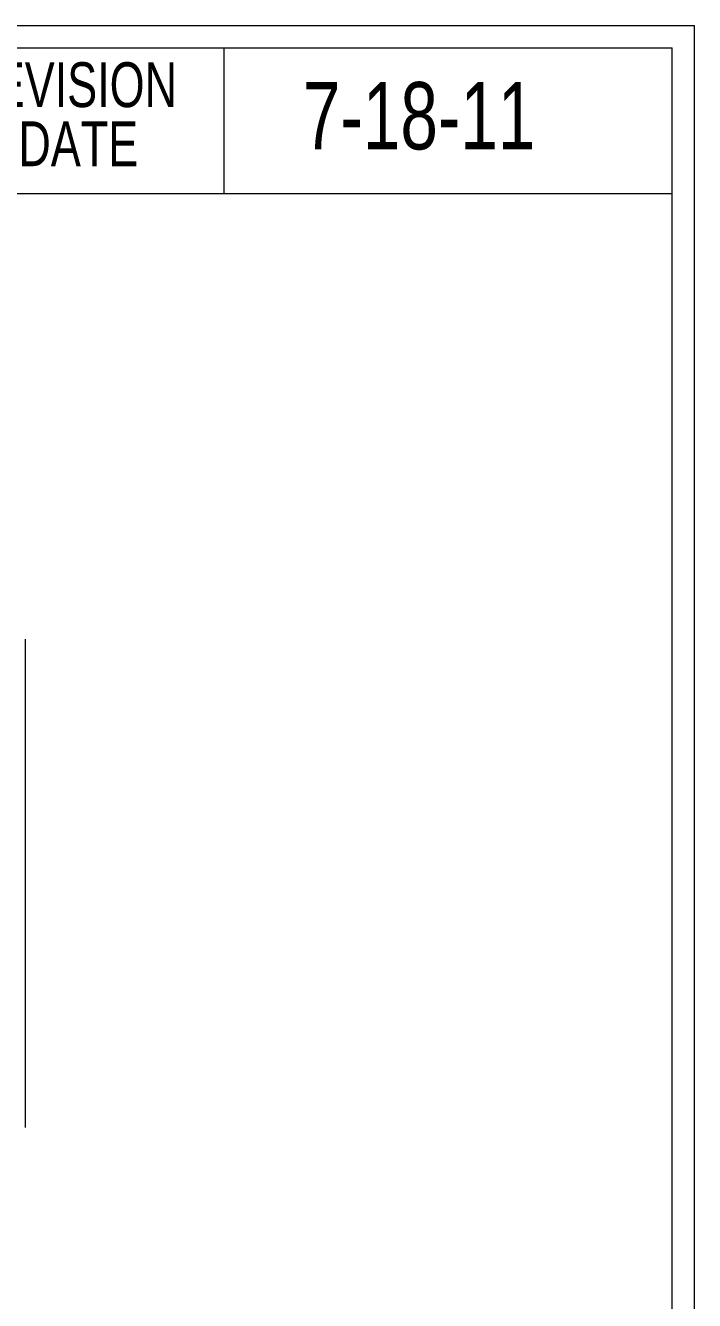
# Model space of a CAD drawing. Header units: inches. Extents: x 0.8 to 54.4, y 0.9 to 35.
# Drawn here: x 48.38 to 54.44, y 23.44 to 34.99 of the extents above; entities that cross this region are included whole.
import ezdxf

# ---------------------------------------------------------------- set-up
doc = ezdxf.new("R2010")
doc.units = ezdxf.units.IN
doc.header["$LTSCALE"] = 3.25
doc.header["$MEASUREMENT"] = 0
doc.styles.add('SLDTEXTSTYLE0', font='TXT', dxfattribs={"width": 0.75})

# ---------------------------------------------------------------- blocks, each defined once
blk = doc.blocks.new('SW_NOTE_3')
at = {"color": 0, "linetype": 'Continuous', "lineweight": 0, "ltscale": 3.25, "char_height": 0.4062, "attachment_point": 1, "style": 'SLDTEXTSTYLE0'}
for s, insert in [('REVISION', (0, 0.524)), ('DATE', (0.508, -0.011))]:
    blk.add_mtext(s, dxfattribs=dict(at, insert=insert))

msp = doc.modelspace()

# ---------------------------------------------------------------- linework, layer by layer
at = {"color": 7, "linetype": 'Continuous', "lineweight": 0, "ltscale": 3.25}
for p, q in [((0.8166, 34.993), (54.4416, 34.993)), ((54.4416, 0.868), (54.4416, 34.993)), ((1.0181, 34.7915), (54.2401, 34.7915)), ((50.1776, 33.472), (50.1776, 34.7915)), ((54.2401, 1.0695), (54.2401, 34.7915)), ((1.0181, 33.472), (54.2401, 33.472))]:
    msp.add_line(p, q, dxfattribs=at)
at = {"color": 7, "linetype": 'Continuous', "lineweight": 15, "ltscale": 3.25}
msp.add_line((48.3756, 25.0112), (48.3756, 29.4342), dxfattribs=at)

# ---------------------------------------------------------------- block references
at = {"color": 7, "linetype": 'Continuous', "lineweight": 0, "ltscale": 3.25}
msp.add_blockref('SW_NOTE_3', (47.8031, 34.136), dxfattribs=at)

# ---------------------------------------------------------------- texts
at = {"color": 7, "linetype": 'Continuous', "lineweight": 0, "ltscale": 3.25, "insert": (50.8917, 34.4803), "char_height": 0.60938, "attachment_point": 1, "style": 'SLDTEXTSTYLE0'}
msp.add_mtext('7-18-11', dxfattribs=at)

doc.saveas('drawing.dxf')
